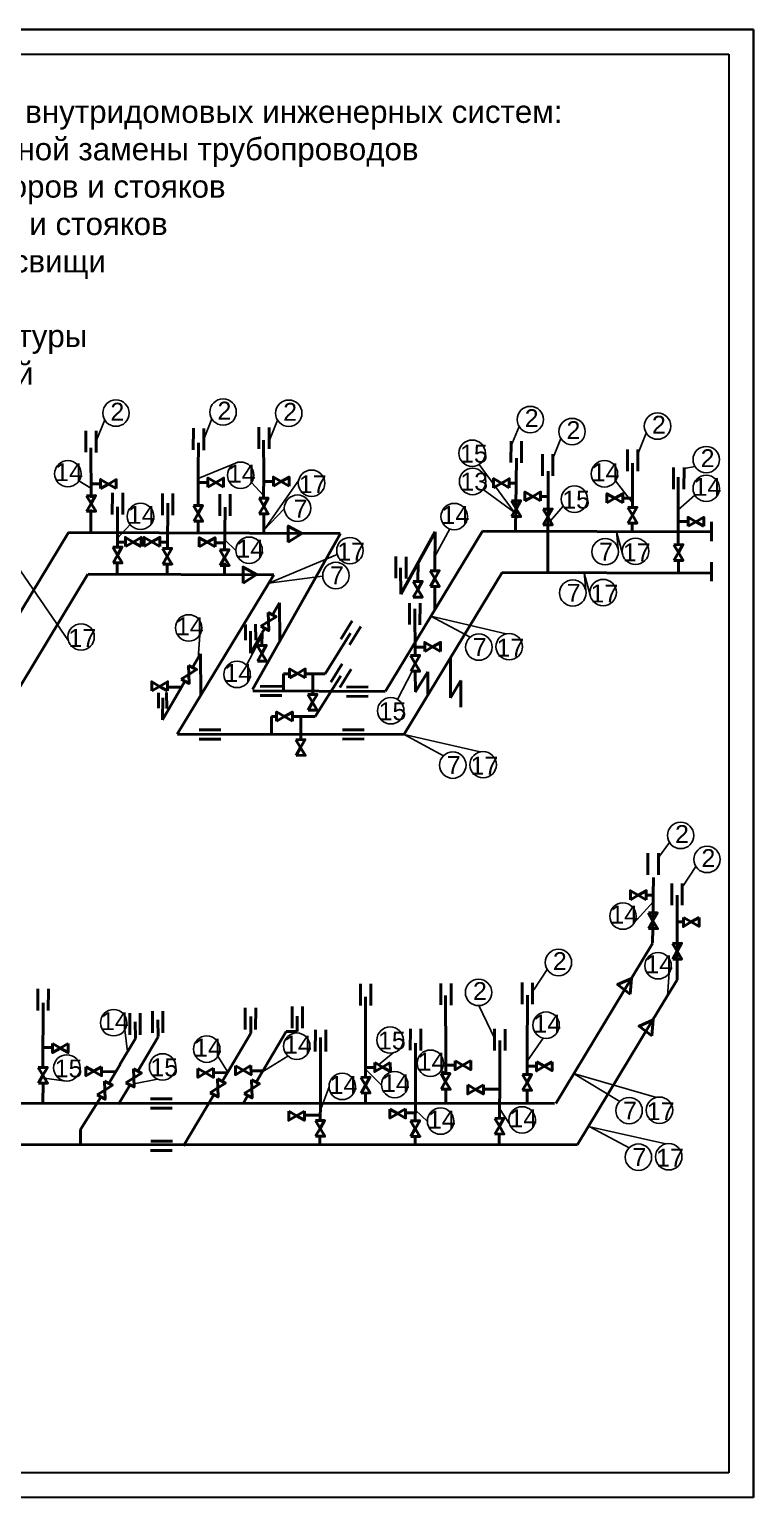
# Model space of a CAD drawing. Header units: inches. Extents: x -14875 to -3761, y 5061 to 12920.
# Drawn here: x -7638 to -3761, y 5061 to 12920 of the extents above; entities that cross this region are included whole.
import ezdxf

# ---------------------------------------------------------------- set-up
doc = ezdxf.new("R2010")
doc.units = ezdxf.units.IN
doc.header["$MEASUREMENT"] = 0
doc.layers.get('0').update_dxf_attribs({"true_color": 0x000000})
doc.layers.add('анп Рамка жирная', color=7, linetype='Continuous', lineweight=50)
doc.layers.add('Трубы', color=7, linetype='Continuous', lineweight=40)
doc.styles.get("Standard").update_dxf_attribs({"font": 'arial.ttf'})

msp = doc.modelspace()

# ---------------------------------------------------------------- linework, layer by layer
at = {"color": 18, "true_color": 0x000000}
for p, q in [((-7234.5, 10829.4), (-7277.8, 10721.9)), ((-6661.2, 10835), (-6704.5, 10727.5)), ((-6309.8, 10828.5), (-6353.1, 10721)), ((-5016.9, 10794.7), (-5060.1, 10687.2)), ((-4793.4, 10730.5), (-4836.7, 10623)), ((-4336.1, 10759.6), (-4379.3, 10652.1)), ((-6734.2, 10515.9), (-6546.5, 10592.1)), ((-5229.9, 10591.7), (-5043.5, 10335.7)), ((-4075.4, 10580.2), (-4132.1, 10570.1)), ((-7372.7, 10503.4), (-7308.6, 10463.7)), ((-6448, 10495), (-6384.9, 10424.4)), ((-6196.2, 10508.1), (-6383.1, 10240.3)), ((-5209.1, 10457.5), (-5043.5, 10335.8)), ((-4500.8, 10502.9), (-4410.5, 10386.7)), ((-4075.4, 10426.5), (-4164.6, 10348.5)), ((-6273.4, 10354.5), (-6383.1, 10240.3)), ((-4780.9, 10368.6), (-4850.4, 10288.4)), ((-7098.2, 10269.3), (-7165.4, 10196.6)), ((-5387.3, 10246), (-5465.5, 10102.3)), ((-4461.3, 10105.8), (-4494.7, 10232.4)), ((-4486.9, 10139.3), (-4494.7, 10232.4)), ((-6532.4, 10131.7), (-6592, 10187.3)), ((-5989.9, 10109.6), (-6356.7, 9956.5)), ((-7428.6, 9647.3), (-7684.6, 10022.3)), ((-6068, 9994), (-6357, 9956.4)), ((-4634.4, 9885.2), (-4667.7, 10011.7)), ((-4660, 9918.6), (-4667.7, 10011.7)), ((-5086.1, 9685.4), (-5488.2, 9779.8)), ((-5278, 9667.7), (-5488.2, 9779.8)), ((-6726.1, 9677.9), (-6734.9, 9554.9)), ((-6475.1, 9516.6), (-6391.6, 9675.3)), ((-5668, 9334.1), (-5589.8, 9484.5)), ((-5225, 9053.4), (-5632.2, 9145.3)), ((-5421.4, 9032.1), (-5632.2, 9145.3)), ((-4212.3, 8568.8), (-4271.3, 8487.3)), ((-4071, 8440.3), (-4141.6, 8330.6)), ((-4401.7, 8135.8), (-4299.3, 8250)), ((-4866.4, 7888.6), (-4937, 7779)), ((-4213.7, 7869.9), (-4222.5, 7746.9)), ((-5232.1, 7694.9), (-5147, 7516.9)), ((-7127.5, 7565), (-7113.2, 7446.8)), ((-4888.5, 7521.4), (-4973.9, 7397.4)), ((-6629.1, 7423.6), (-6575.8, 7339.4)), ((-6253.8, 7424.7), (-6392.8, 7338.8)), ((-5690.2, 7442.2), (-5769.4, 7378.6)), ((-5752.7, 7269.5), (-5839, 7354.8)), ((-5432.5, 7348), (-5410.2, 7332)), ((-4281.4, 7203.9), (-4724.9, 7332.3)), ((-4477.8, 7182.6), (-4724.9, 7332.3)), ((-7455.1, 7292.8), (-7556.4, 7307.3)), ((-6951.2, 7300.9), (-7077.9, 7275.9)), ((-6033.6, 7260), (-6080.6, 7130.9)), ((-5507.4, 7074.1), (-5572, 7134.7)), ((-5068.1, 7062.5), (-5120.7, 7144.5)), ((-4231.5, 6954.8), (-4638.7, 7046.7)), ((-4427.9, 6933.5), (-4638.7, 7046.7))]:
    msp.add_line(p, q, dxfattribs=at)
at = {"color": 7, "lineweight": 40}
for points in [[(-7257.1, 10462.4), (-7257, 10510.9), (-7215, 10486.6)], [(-7173, 10462.2), (-7172.9, 10510.7), (-7215, 10486.6)], [(-6682.4, 10470.4), (-6682.3, 10519), (-6640.3, 10494.6)], [(-6598.3, 10470.2), (-6598.2, 10518.8), (-6640.3, 10494.6)], [(-6331.8, 10475.4), (-6331.7, 10524), (-6289.7, 10499.6)], [(-6247.8, 10475.2), (-6247.7, 10523.8), (-6289.7, 10499.6)], [(-5153.5, 10466.9), (-5153.4, 10515.4), (-5111.4, 10491)], [(-5069.4, 10466.7), (-5069.3, 10515.2), (-5111.4, 10491)], [(-4985.5, 10396), (-4985.4, 10444.5), (-4943.4, 10420.1)], [(-4901.4, 10395.8), (-4901.3, 10444.3), (-4943.4, 10420.1)], [(-4546.4, 10386.1), (-4546.3, 10434.6), (-4504.3, 10410.2)], [(-4462.3, 10385.9), (-4462.2, 10434.4), (-4504.3, 10410.2)], [(-4112.6, 10260.4), (-4112.5, 10308.9), (-4070.6, 10284.5)], [(-4028.6, 10260.2), (-4028.5, 10308.7), (-4070.6, 10284.5)], [(-7123.7, 10152.1), (-7123.6, 10200.7), (-7081.7, 10176.3)], [(-7039.7, 10151.9), (-7039.6, 10200.5), (-7081.7, 10176.3)], [(-7023.6, 10152.8), (-7023.5, 10201.3), (-6981.5, 10176.9)], [(-6939.5, 10152.6), (-6939.4, 10201.1), (-6981.5, 10176.9)], [(-6728.2, 10150.4), (-6728.1, 10198.9), (-6686.1, 10174.6)], [(-6644.1, 10150.2), (-6644, 10198.7), (-6686.1, 10174.6)], [(-5521.4, 9590.3), (-5521.3, 9638.9), (-5479.4, 9614.5)], [(-5437.4, 9590.2), (-5437.3, 9638.7), (-5479.4, 9614.5)], [(-6245.1, 9448.9), (-6245, 9497.4), (-6203, 9473.1)], [(-6161, 9448.7), (-6160.9, 9497.2), (-6203, 9473.1)], [(-6982.5, 9379.5), (-6982.4, 9428.1), (-6940.4, 9403.7)], [(-6898.4, 9379.3), (-6898.3, 9427.9), (-6940.4, 9403.7)], [(-6314.4, 9217.9), (-6314.2, 9266.5), (-6272.3, 9242.1)], [(-6230.3, 9217.7), (-6230.2, 9266.3), (-6272.3, 9242.1)], [(-4420.6, 8261.4), (-4420.5, 8310), (-4378.5, 8285.6)], [(-4336.6, 8261.2), (-4336.5, 8309.8), (-4378.5, 8285.6)]]:
    msp.add_lwpolyline(points, close=True, dxfattribs=at)
at = {"color": 0, "lineweight": 40}
for points in [[(-7332.1, 10424), (-7283.6, 10424.5), (-7307.4, 10382.2)], [(-7331.2, 10340), (-7282.7, 10340.5), (-7307.4, 10382.3)], [(-6408.4, 10410.6), (-6359.8, 10411.1), (-6383.7, 10368.8)], [(-5057.6, 10396.2), (-5009.1, 10396.7), (-5032.9, 10354.4)], [(-6759.2, 10371.1), (-6710.7, 10371.6), (-6734.5, 10329.3)], [(-6758.4, 10287.1), (-6709.8, 10287.6), (-6734.5, 10329.4)], [(-6407.5, 10326.6), (-6359, 10327.1), (-6383.7, 10368.9)], [(-5056.8, 10312.2), (-5008.2, 10312.7), (-5032.9, 10354.5)], [(-4887.8, 10352), (-4839.3, 10352.5), (-4863.1, 10310.2)], [(-4887, 10268), (-4838.4, 10268.5), (-4863.1, 10310.3)], [(-4434.9, 10360.8), (-4386.4, 10361.3), (-4410.2, 10319.1)], [(-4434, 10276.9), (-4385.5, 10277.4), (-4410.2, 10319.2)], [(-6252.4, 10175.9), (-6180.1, 10222.2), (-6252.3, 10261.7)], [(-7190.8, 10148.2), (-7142.3, 10148.7), (-7166.1, 10106.5)], [(-6924.5, 10141.1), (-6875.9, 10141.6), (-6899.8, 10099.4)], [(-4188.5, 10161.7), (-4140, 10162.2), (-4163.8, 10119.9)], [(-7190, 10064.3), (-7141.4, 10064.8), (-7166.1, 10106.6)], [(-6923.6, 10057.2), (-6875.1, 10057.7), (-6899.8, 10099.5)], [(-6617.5, 10134.2), (-6569, 10134.7), (-6592.8, 10092.4)], [(-6616.6, 10050.2), (-6568.1, 10050.7), (-6592.8, 10092.5)], [(-4187.7, 10077.7), (-4139.2, 10078.2), (-4163.9, 10120)], [(-6493.8, 9955.9), (-6421.5, 10002.2), (-6493.7, 10041.7)], [(-5492.2, 10022.1), (-5443.7, 10022.6), (-5467.5, 9980.4)], [(-5491.4, 9938.2), (-5442.8, 9938.7), (-5467.5, 9980.5)], [(-5583.9, 9964.6), (-5535.4, 9965.1), (-5559.2, 9922.8)], [(-5583.1, 9880.6), (-5534.5, 9881.1), (-5559.2, 9922.9)], [(-6399.3, 9725.4), (-6356.5, 9702.6), (-6358.2, 9751.1)], [(-6359.8, 9799), (-6317, 9776.3), (-6358.1, 9750.5)], [(-6418.4, 9622), (-6369.9, 9622.5), (-6393.7, 9580.2)], [(-6785.7, 9515.9), (-6742.8, 9493.1), (-6784, 9467.4)], [(-6417.6, 9538), (-6369, 9538.5), (-6393.7, 9580.3)], [(-5597.4, 9568.4), (-5548.8, 9568.9), (-5572.7, 9526.6)], [(-5596.5, 9484.4), (-5548, 9484.9), (-5572.7, 9526.7)], [(-6825.2, 9442.3), (-6782.4, 9419.5), (-6784, 9468)], [(-6146.5, 9360), (-6098, 9360.5), (-6121.8, 9318.2)], [(-6145.7, 9276), (-6097.2, 9276.5), (-6121.9, 9318.3)], [(-6210.8, 9118.2), (-6162.2, 9118.7), (-6186.1, 9076.5)], [(-6209.9, 9034.3), (-6161.4, 9034.8), (-6186.1, 9076.5)], [(-4324.7, 8190.7), (-4276.2, 8191.2), (-4300.1, 8149)], [(-4323.9, 8106.8), (-4275.4, 8107.3), (-4300.1, 8149.1)], [(-4194.5, 7943.8), (-4146, 7944.3), (-4170.7, 7986.1)], [(-4421.7, 7755.4), (-4414.6, 7840.9), (-4489.8, 7807.6)], [(-4306.4, 7532.6), (-4299.3, 7618.1), (-4374.5, 7584.8)], [(-7589.2, 7280), (-7540.7, 7280.5), (-7565.3, 7322.3)], [(-7081.2, 7356.6), (-7038.3, 7333.8), (-7079.5, 7308.1)], [(-7275.2, 7216.9), (-7232.4, 7194.1), (-7234, 7242.6)], [(-7235.8, 7291.1), (-7192.9, 7268.3), (-7234.1, 7242.6)], [(-7120.6, 7282.5), (-7077.7, 7259.7), (-7079.4, 7308.2)], [(-6670.6, 7228.6), (-6627.8, 7205.8), (-6629.5, 7254.3)], [(-6631.2, 7302.7), (-6588.3, 7279.9), (-6629.5, 7254.2)], [(-6488.6, 7224), (-6445.7, 7201.2), (-6447.4, 7249.7)], [(-6449.1, 7298.1), (-6406.3, 7275.4), (-6447.4, 7249.6)], [(-5862.5, 7227.1), (-5814, 7227.6), (-5838.7, 7269.3)], [(-5433.6, 7246.9), (-5385.1, 7247.4), (-5409.8, 7289.2)], [(-4997.9, 7241.7), (-4949.4, 7242.2), (-4974.1, 7284)], [(-4997.9, 7241.7), (-4949.4, 7242.2), (-4974.1, 7284)], [(-6105.5, 6995.4), (-6057, 6995.9), (-6081.7, 7037.7)], [(-5596.4, 6994.1), (-5547.9, 6994.6), (-5572.6, 7036.4)], [(-5146.1, 7007.7), (-5097.6, 7008.2), (-5122.3, 7049.9)]]:
    msp.add_lwpolyline(points, close=True, dxfattribs=at)
at = {"color": 18, "lineweight": 40, "true_color": 0x000000}
for points in [[(-4137.2, 8166.9), (-4136.9, 8118.3), (-4095, 8142.8)], [(-4053.7, 8167.2), (-4053.4, 8118.7), (-4095.6, 8142.7)], [(-4195.4, 8027.8), (-4146.8, 8028.3), (-4170.7, 7986)], [(-7513.9, 7492), (-7513.7, 7443.5), (-7471.8, 7468)], [(-7430.4, 7492.4), (-7430.2, 7443.9), (-7472.3, 7467.9)], [(-5789.5, 7390.1), (-5789.3, 7341.6), (-5747.4, 7366.1)], [(-5706, 7390.5), (-5705.8, 7342), (-5747.9, 7366)], [(-5359.4, 7399.9), (-5359.1, 7351.4), (-5317.2, 7375.9)], [(-5275.8, 7400.3), (-5275.6, 7351.8), (-5317.7, 7375.8)], [(-4923.5, 7394.1), (-4923.2, 7345.6), (-4881.3, 7370.1)], [(-4840, 7394.5), (-4839.7, 7346), (-4881.8, 7370)], [(-7590, 7364), (-7541.5, 7364.5), (-7565.3, 7322.2)], [(-7335.4, 7367.7), (-7335.1, 7319.1), (-7293.2, 7343.6)], [(-7251.9, 7368), (-7251.6, 7319.5), (-7293.8, 7343.5)], [(-6736.4, 7359.2), (-6736.1, 7310.6), (-6694.2, 7335.1)], [(-6652.9, 7359.6), (-6652.6, 7311), (-6694.8, 7335)], [(-6535.3, 7373.3), (-6535, 7324.8), (-6493.1, 7349.3)], [(-6451.8, 7373.7), (-6451.5, 7325.2), (-6493.7, 7349.2)], [(-5863.4, 7311), (-5814.8, 7311.5), (-5838.7, 7269.3)], [(-5434.5, 7330.9), (-5385.9, 7331.4), (-5409.8, 7289.1)], [(-4998.8, 7325.7), (-4950.2, 7326.2), (-4974.1, 7283.9)], [(-4998.8, 7325.7), (-4950.2, 7326.2), (-4974.1, 7283.9)], [(-5291.5, 7270.6), (-5291.2, 7222.1), (-5249.3, 7246.6)], [(-5208, 7271), (-5207.7, 7222.5), (-5249.9, 7246.5)], [(-6249.5, 7129.6), (-6249.2, 7081), (-6207.3, 7105.5)], [(-6166, 7129.9), (-6165.7, 7081.4), (-6207.9, 7105.4)], [(-6106.4, 7079.4), (-6057.8, 7079.9), (-6081.7, 7037.6)], [(-5708.3, 7141.4), (-5708, 7092.8), (-5666.1, 7117.3)], [(-5624.7, 7141.8), (-5624.5, 7093.2), (-5666.6, 7117.3)], [(-5597.3, 7078), (-5548.7, 7078.5), (-5572.6, 7036.3)], [(-5147, 7091.6), (-5098.5, 7092.1), (-5122.3, 7049.9)]]:
    msp.add_lwpolyline(points, close=True, dxfattribs=at)
at = {"color": 18, "true_color": 0x000000}
for centre in [(-7174.3, 10866.4), (-6601, 10872), (-6249.6, 10865.5), (-4956.6, 10831.7), (-4275.8, 10796.6), (-4733.2, 10767.5), (-5267.9, 10651.3), (-4015.1, 10617.3), (-7431.8, 10541.9), (-4559.9, 10541.3), (-6507.1, 10533.5), (-6127.6, 10490.7), (-5265.6, 10500.3), (-4015.1, 10463.5), (-4720.7, 10405.6), (-7043, 10313.5), (-6202.5, 10357.3), (-5364, 10312.4), (-6461.8, 10132.1), (-5922.2, 10130.2), (-4556.1, 10124.3), (-4393.6, 10126.5), (-5997.1, 9996.8), (-4729.1, 9903.6), (-4566.7, 9905.8), (-6785.2, 9716.4), (-7360.9, 9667.9), (-5232.1, 9613.9), (-5069.7, 9616.1), (-6526, 9467.5), (-5703.6, 9273.1), (-5371.4, 8982.1), (-5209, 8984.3), (-4152.1, 8605.8), (-4010.8, 8477.3), (-4460.8, 8174.2), (-4806.2, 7925.7), (-4272.8, 7908.3), (-5233.6, 7765.5), (-7186.6, 7603.4), (-4872.1, 7590.2), (-6206.7, 7477.8), (-5706.8, 7510.6), (-6688.2, 7462), (-7437.2, 7361.3), (-6925, 7366.8), (-5491.6, 7386.5), (-5963.1, 7262.5), (-5682.2, 7272), (-5000.4, 7083.2), (-4427.8, 7132.7), (-4265.3, 7134.9), (-5436.9, 7076.7), (-4377.9, 6883.6), (-4215.5, 6885.8)]:
    msp.add_circle(centre, 70.7, dxfattribs=at)
at = {"layer": 'анп Рамка жирная', "color": 7, "lineweight": 30, "ltscale": 0.001}
for p, q in [((-14874.5, 12920.1), (-3761.3, 12920.1)), ((-3761.3, 12920.1), (-14874.5, 12920.1)), ((-3761.3, 12920.1), (-3761.3, 5061.5)), ((-14345.3, 12787.8), (-3893.6, 12787.8)), ((-3893.6, 12787.8), (-3893.6, 5193.8)), ((-3893.6, 5193.8), (-14345.3, 5193.8)), ((-3761.3, 5061.5), (-14874.5, 5061.5))]:
    msp.add_line(p, q, dxfattribs=at)
at = {"layer": 'анп Рамка жирная', "color": 0, "lineweight": 30, "ltscale": 0.001}
msp.add_line((-3761.3, 5061.5), (-3761.3, 12920.1), dxfattribs=at)
at = {"layer": 'Трубы', "color": 18, "true_color": 0x000000}
for p, q in [((-7335.4, 10772.2), (-7335.7, 10656.4)), ((-7279.6, 10771.9), (-7280, 10656.1)), ((-6760, 10784.9), (-6760.3, 10669)), ((-6704.2, 10784.6), (-6704.5, 10668.7)), ((-6409.7, 10790.3), (-6410, 10674.5)), ((-6353.9, 10790), (-6354.3, 10674.2)), ((-6733.2, 10707.2), (-6734.5, 10554.6)), ((-6385, 10721.8), (-6383.3, 10537.3)), ((-5059.7, 10716.8), (-5060, 10601)), ((-5003.9, 10716.5), (-5004.2, 10600.7)), ((-4891.7, 10645.9), (-4892, 10530.1)), ((-4835.9, 10645.6), (-4836.2, 10529.7)), ((-4436.3, 10671.3), (-4436.6, 10555.5)), ((-4380.5, 10671), (-4380.8, 10555.1)), ((-4409.8, 10411.1), (-4409.4, 10597.5)), ((-4189.6, 10575.6), (-4189.9, 10459.8)), ((-4133.8, 10575.3), (-4134.2, 10459.5)), ((-4165, 10375.7), (-4164.4, 10523.3)), ((-7193.5, 10439.3), (-7193.8, 10323.4)), ((-7137.7, 10439), (-7138, 10323.1)), ((-6925, 10436), (-6925.3, 10320.2)), ((-6899.3, 10141.4), (-6897.2, 10383.5)), ((-6869.2, 10435.7), (-6869.6, 10319.9)), ((-6618.4, 10432.4), (-6618.7, 10316.6)), ((-6562.6, 10432.1), (-6562.9, 10316.3)), ((-4410, 10411.1), (-4461.7, 10411.2)), ((-6590.5, 10363.5), (-6591.9, 10225.9)), ((-7428.9, 10227), (-7949.3, 9368)), ((-7428.8, 10227), (-5974.4, 10222.5)), ((-7308.1, 10291.1), (-7308.9, 10226.8)), ((-6734.4, 10287.3), (-6734.3, 10224)), ((-5971.9, 10222.5), (-6443.2, 9386.2)), ((-6383.6, 10282.1), (-6383, 10223.8)), ((-5212.4, 10234.8), (-5732.1, 9377.4)), ((-5212.4, 10235), (-3987.5, 10230.6)), ((-4410.9, 10277.1), (-4411, 10232.2)), ((-4113, 10285.2), (-4164.7, 10285.3)), ((-3987.7, 10283.4), (-3987.3, 10181.1)), ((-6899.5, 10175.8), (-6939.5, 10175.9)), ((-6592.9, 10065.3), (-6593.1, 10002.8)), ((-5676.3, 10098), (-5676.6, 9982.2)), ((-5620.5, 10097.7), (-5620.8, 9981.8)), ((-4163.4, 10078), (-4163.9, 10010.3)), ((-3987.4, 10069.2), (-3987, 9966.9)), ((-7325, 10003.5), (-7842.7, 9147.3)), ((-7322.5, 10004.8), (-6329.7, 10001.4)), ((-6899.5, 10057.4), (-6899.6, 10003.4)), ((-6329.7, 10001.4), (-6846.8, 9147.9)), ((-5107.7, 10013), (-5632, 9148.5)), ((-5107.5, 10013.1), (-3987.5, 10009.6)), ((-5468.2, 9817.6), (-5468, 9938.5)), ((-6319, 9816), (-6298.9, 9851.2)), ((-6298.8, 9851.3), (-6297.6, 9643.2)), ((-5602.5, 9849.8), (-5602.8, 9734)), ((-5546.7, 9849.5), (-5547.1, 9733.6)), ((-5910.6, 9754.2), (-5971.6, 9655.7)), ((-5572.9, 9568.7), (-5574.6, 9818.3)), ((-6481.6, 9734.9), (-6481.8, 9651.6)), ((-6453.9, 9582.1), (-6453.7, 9699.2)), ((-6453.9, 9582.1), (-6391.6, 9690.5)), ((-6426.9, 9735.8), (-6426, 9651.3)), ((-6055.4, 9471.4), (-5918.8, 9688.9)), ((-5863.3, 9724.6), (-5924.3, 9626.2)), ((-5523.2, 9614.2), (-5572.6, 9614.3)), ((-6721.5, 9577.4), (-6719.9, 9356.3)), ((-5962.9, 9524.7), (-6024, 9426.3)), ((-5383.5, 9558.6), (-5384.4, 9341.7)), ((-6278.3, 9379.8), (-6278.3, 9471.3)), ((-6278.3, 9471.3), (-6245.1, 9471.3)), ((-6161, 9471.5), (-6055.4, 9471.4)), ((-6121.5, 9471.3), (-6121, 9360.2)), ((-6107.5, 9242.5), (-5971.1, 9459.5)), ((-5915.6, 9495.2), (-5976.7, 9396.7)), ((-5572, 9373.5), (-5573.1, 9484.7)), ((-5505.5, 9481.1), (-5572.1, 9373.2)), ((-5505.7, 9361.7), (-5505.5, 9481.1)), ((-5384.4, 9341.7), (-5328.2, 9435.7)), ((-5328.2, 9435.7), (-5328.9, 9293.1)), ((-6946.3, 9369.5), (-6946.5, 9286.2)), ((-6823.4, 9399.4), (-6924.4, 9224.7)), ((-6903.1, 9370.4), (-6902.3, 9285.9)), ((-6898.3, 9399.9), (-6822.8, 9399.6)), ((-6442, 9379.2), (-5732.7, 9376.4)), ((-6286.8, 9354.5), (-6402.7, 9354)), ((-6286.1, 9404.1), (-6401.9, 9403.5)), ((-5824.3, 9400.4), (-5940.1, 9399.8)), ((-6924.4, 9224.6), (-6924.2, 9341.7)), ((-5825, 9350.8), (-5940.8, 9350.2)), ((-6341.9, 9242.2), (-6314.3, 9242.3)), ((-6341.9, 9150.8), (-6341.9, 9242.2)), ((-6230.2, 9242.4), (-6107.5, 9242.5)), ((-6185.2, 9242.2), (-6185.2, 9118.6)), ((-6844.4, 9145.9), (-5632, 9148.5)), ((-6613.6, 9121.8), (-6729.5, 9121.2)), ((-6612.9, 9171.4), (-6728.7, 9170.8)), ((-5846.6, 9122.2), (-5962.5, 9121.6)), ((-5845.9, 9171.8), (-5961.7, 9171.2)), ((-4326.8, 8511.4), (-4327.1, 8395.5)), ((-4271, 8511.1), (-4271.4, 8395.2)), ((-4198.9, 8348.2), (-4199.2, 8232.4)), ((-4143.1, 8347.9), (-4143.4, 8232)), ((-4170.5, 8183.8), (-4170.5, 8286.9)), ((-4170.5, 8286.9), (-4170.5, 8217.9)), ((-4302.8, 8027.2), (-4820.5, 7171)), ((-7592, 7784.6), (-7592.3, 7668.8)), ((-7536.2, 7784.3), (-7536.5, 7668.4)), ((-5865.5, 7811), (-5865.8, 7695.2)), ((-5809.7, 7810.7), (-5810, 7694.8)), ((-5435.5, 7814.1), (-5435.8, 7698.3)), ((-5379.7, 7813.8), (-5380, 7698)), ((-5000.6, 7817.9), (-5001, 7702.1)), ((-4944.8, 7817.6), (-4945.2, 7701.8)), ((-7564.9, 7364.2), (-7563.2, 7710.7)), ((-5839.1, 7741.7), (-5839, 7389.1)), ((-5409.8, 7749.1), (-5409.4, 7422.9)), ((-4973.5, 7432.1), (-4972.2, 7751.5)), ((-7100.1, 7655.3), (-7100.4, 7539.4)), ((-7044.3, 7655), (-7044.7, 7539.1)), ((-6978.6, 7665.9), (-6978.9, 7550)), ((-6922.8, 7665.6), (-6923.2, 7549.7)), ((-6482.2, 7683.3), (-6482.5, 7567.4)), ((-6452, 7546.9), (-6453.3, 7636.5)), ((-6426.4, 7683), (-6426.7, 7567.1)), ((-6231.2, 7690.9), (-6231.5, 7575.1)), ((-6204.2, 7557.1), (-6204.6, 7637.7)), ((-6175.4, 7690.6), (-6175.7, 7574.7)), ((-4262.5, 7680.9), (-4703.2, 6952.1)), ((-7070, 7518.9), (-7071.3, 7608.5)), ((-6948.5, 7529.5), (-6949.8, 7619.1)), ((-6452, 7547), (-6569.1, 7350.6)), ((-6262.9, 7556.8), (-6380, 7360.4)), ((-6262.9, 7556.9), (-6204.2, 7557.1)), ((-6107.2, 7565.5), (-6107.5, 7449.6)), ((-6051.4, 7565.1), (-6051.7, 7449.3)), ((-5598.6, 7571.5), (-5598.9, 7455.6)), ((-5542.8, 7571.1), (-5543.2, 7455.3)), ((-5147.4, 7570), (-5147.8, 7454.1)), ((-5091.6, 7569.7), (-5092, 7453.8)), ((-7513.8, 7470.8), (-7563.1, 7470.8)), ((-7057.7, 7344.1), (-6948.2, 7527.4)), ((-6080.3, 7525.1), (-6080.2, 7172.4)), ((-5572, 7493.7), (-5571.9, 7159.3)), ((-5120.1, 7301.9), (-5119.3, 7507.8)), ((-7252.2, 7341.6), (-7178, 7341.3)), ((-7212.8, 7278.6), (-7152.6, 7380)), ((-7564.1, 7280), (-7565.4, 7174.2)), ((-7098.7, 7270.3), (-7160.7, 7168.3)), ((-5409, 7247.2), (-5408.8, 7171.7)), ((-4974.1, 7242), (-4973.7, 7170.4)), ((-10018.6, 7173.9), (-4826.6, 7170.3)), ((-7254.6, 7205.7), (-7363.8, 7031.2)), ((-6873.1, 7196.3), (-6989, 7195.7)), ((-6650.7, 7218.2), (-6812.9, 6945)), ((-6468.1, 7213.2), (-6492.8, 7171.9)), ((-5838.7, 7227.4), (-5838.5, 7171.3)), ((-6873.9, 7146.7), (-6989.7, 7146.1)), ((-7363.4, 6947.4), (-7363.8, 7031.2)), ((-6082.7, 6995.7), (-6082.6, 6952.8)), ((-5572.1, 6994.3), (-5572.6, 6951.6)), ((-5123, 7007.6), (-5123.1, 6949.9)), ((-10037.2, 6947.3), (-4703.2, 6952.1)), ((-6872.8, 6920), (-6988.6, 6919.5)), ((-6872, 6969.6), (-6987.9, 6969.1))]:
    msp.add_line(p, q, dxfattribs=at)
at = {"layer": 'Трубы', "color": 3}
for p, q in [((-7307.8, 10412.5), (-7308.3, 10681)), ((-6735, 10373.1), (-6734.2, 10552.9)), ((-6384.5, 10411.4), (-6383.3, 10538.1)), ((-7257.6, 10488.3), (-7306.9, 10488.4)), ((-6683.3, 10494.4), (-6732.6, 10494.5)), ((-6333.1, 10499.9), (-6382.4, 10500)), ((-4410.4, 10361.2), (-4410, 10411.1)), ((-4164.6, 10163.9), (-4164.9, 10375.5)), ((-7308, 10350), (-7308.2, 10291)), ((-6383.4, 10326.8), (-6383.6, 10282.1)), ((-7166.6, 10148.6), (-7165.9, 10256.2)), ((-6592.7, 10127.8), (-6591.6, 10223.5)), ((-5466.7, 10229.9), (-5650.4, 9897.5)), ((-5467.4, 10023.3), (-5466.5, 10230.6)), ((-7123.7, 10176.1), (-7166.2, 10176.1)), ((-6592.8, 10172.2), (-6643.8, 10172.3)), ((-7167.1, 10063.5), (-7167.2, 10034.8)), ((-5558.7, 9964.9), (-5557.6, 10064)), ((-5650.4, 9897.5), (-5651.5, 10038.4)), ((-6336.4, 9786.6), (-6319, 9816)), ((-6392.7, 9622.8), (-6391.4, 9690.2)), ((-6390.9, 9691.1), (-6377.4, 9713.8)), ((-6764.6, 9504.8), (-6721.5, 9577.4)), ((-6822.8, 9399.6), (-6804.9, 9431.5)), ((-4298.5, 8285.2), (-4336.6, 8285.2)), ((-4299.8, 8190.7), (-4298.4, 8285.2)), ((-4170.4, 7832.8), (-4170.4, 8183.9)), ((-4136.9, 8142.9), (-4169.8, 8142.7)), ((-4170.4, 7832.8), (-4262.5, 7681)), ((-7152.8, 7379.6), (-7070.3, 7518.2)), ((-5409.3, 7331.7), (-5409.1, 7422.4)), ((-4974.3, 7326), (-4973.6, 7432.4)), ((-6652.5, 7336.3), (-6578.3, 7336)), ((-6606.2, 7289.5), (-6568.3, 7350.9)), ((-6451.6, 7346.5), (-6389.1, 7346.3)), ((-6424.4, 7285.3), (-6379.9, 7360.5)), ((-5839.2, 7311.8), (-5838.9, 7386.4)), ((-5788.7, 7364.4), (-5838.9, 7364.5)), ((-5358.9, 7375.8), (-5408.3, 7375.8)), ((-4925.1, 7371.4), (-4974.4, 7371.4)), ((-5122.3, 7247.8), (-5207.7, 7247.9)), ((-5121.1, 7091.8), (-5120, 7302)), ((-6080.6, 7079.7), (-6080.1, 7170.8)), ((-5572.2, 7078.4), (-5571.9, 7159.4)), ((-6081.1, 7108.5), (-6166.5, 7108.6)), ((-5572.1, 7120.2), (-5624.6, 7120.2))]:
    msp.add_line(p, q, dxfattribs=at)
at = {"layer": 'Трубы', "color": 7}
for p, q in [((-5035, 10234.5), (-5029.8, 10625.8)), ((-4863.5, 10010.9), (-4861.8, 10554.9)), ((-5031.3, 10490.6), (-5069.5, 10490.6)), ((-4863.3, 10419.7), (-4901.4, 10419.7)), ((-7165.9, 10365.1), (-7165.9, 10256.5)), ((-7167.2, 10034.3), (-7167.3, 10005.5)), ((-4298.6, 8285.5), (-4297.2, 8380)), ((-4302.6, 8028.4), (-4299.8, 8189.6))]:
    msp.add_line(p, q, dxfattribs=at)

# ---------------------------------------------------------------- texts
at = {"insert": (-11072.1, 12539.5), "char_height": 120, "attachment_point": 1}
msp.add_mtext_dynamic_manual_height_columns('Повреждения конструктивных элементов и внутридомовых инженерных систем:\\P\\pxt55;14 - следы ремонта системы в виде частичной замены трубопроводов\\P2 - нарушение окраски отопительных приборов и стояков\\P7 - нарушение теплоизоляции магистралей и стояков\\P12 - ржавые подтеки, хомуты, заваренные свищи\\P13 - протечки запорной арматуры\\P15 - коррозия запорно-регулирующей арматуры\\P17 - повреждение трубопроводов коррозией ', width=6649.471, gutter_width=3.75, heights=[0], dxfattribs=at)
at = {"layer": 'Трубы', "color": 18, "true_color": 0x000000, "char_height": 95.7, "width": 145.66, "attachment_point": 1}
for s, insert in [('2', (-6630.8, 10927.3)), ('2', (-7204.1, 10921.7)), ('2', (-6279.4, 10920.8)), ('2', (-4986.5, 10887)), ('2', (-4305.7, 10851.9)), ('2', (-4763, 10822.8)), ('15', (-5333.1, 10696.5)), ('2', (-4045, 10672.6)), ('14', (-7499.9, 10597.8)), ('14', (-6575.2, 10589.4)), ('17', (-6195.7, 10533.4)), ('13', (-5331.4, 10547.2)), ('14', (-4628.1, 10597.2)), ('14', (-4083.2, 10519.4)), ('7', (-6223.8, 10402.6)), ('15', (-4785.9, 10450.8)), ('14', (-7111.1, 10369.4)), ('14', (-5432.1, 10368.3)), ('14', (-6529.9, 10188.1)), ('17', (-5990.3, 10173)), ('7', (-4588.3, 10172.9)), ('17', (-4461.7, 10169.2)), ('7', (-6029.3, 10045.4)), ('7', (-4761.3, 9952.2)), ('17', (-4634.8, 9948.5)), ('14', (-6853.3, 9772.3)), ('17', (-7429, 9710.7)), ('7', (-5264.3, 9662.5)), ('17', (-5137.8, 9658.9)), ('14', (-6594.1, 9523.4)), ('15', (-5768.8, 9318.3)), ('7', (-5403.6, 9030.7)), ('17', (-5277.1, 9027)), ('2', (-4181.9, 8661.1)), ('2', (-4040.6, 8532.6)), ('14', (-4528.9, 8230.1)), ('2', (-4836, 7981)), ('14', (-4340.9, 7964.2)), ('2', (-5263.4, 7820.8)), ('14', (-7254.7, 7659.3)), ('14', (-4940.2, 7646.1)), ('15', (-5772.1, 7555.8)), ('14', (-6756.3, 7517.9)), ('14', (-6274.8, 7533.7)), ('15', (-7502.4, 7406.5)), ('15', (-6990.2, 7412)), ('14', (-5559.7, 7442.4)), ('14', (-6031.2, 7318.4)), ('14', (-5750.3, 7327.9)), ('7', (-4459.9, 7181.2)), ('17', (-4333.4, 7177.6)), ('14', (-5505, 7132.6)), ('14', (-5068.6, 7139.1)), ('7', (-4410.1, 6932.2)), ('17', (-4283.6, 6928.5))]:
    msp.add_mtext(s, dxfattribs=dict(at, insert=insert))

doc.saveas('drawing.dxf')
